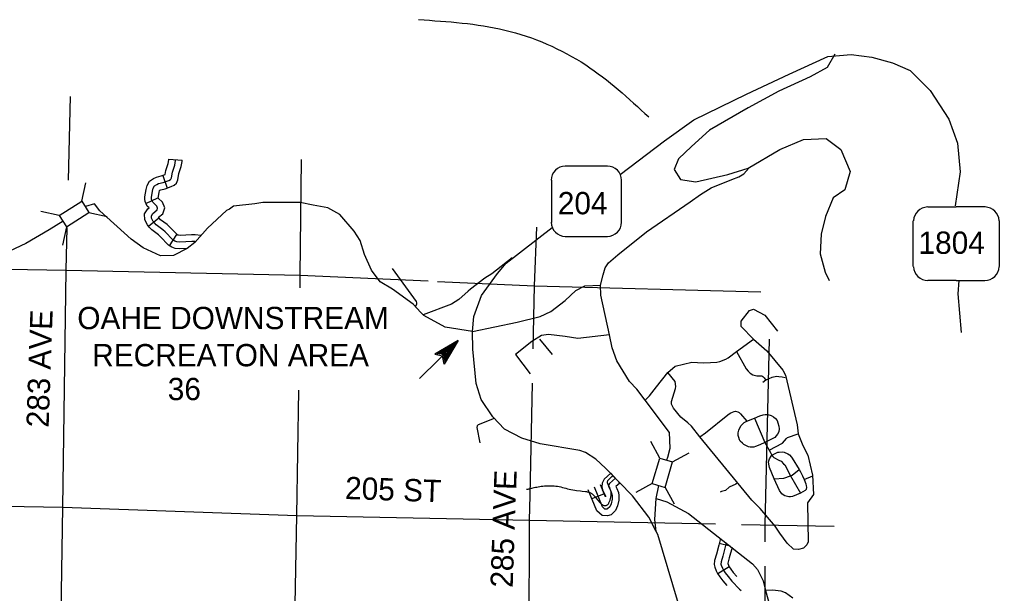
# Model space of a CAD drawing. Extents: x 974113 to 1477576, y 15940505 to 16403707.
# Drawn here: x 1260692 to 1282656, y 16141582 to 16154450 of the extents above; entities that cross this region are included whole.
import ezdxf

# ---------------------------------------------------------------- set-up
doc = ezdxf.new("R2010")
doc.units = 0
for name, color, linetype in [('L13', 7, 'Continuous'), ('L14', 7, 'Continuous'), ('L18', 7, 'Continuous'), ('L2', 7, 'Continuous'), ('L28', 7, 'Continuous'), ('L3', 7, 'Continuous'), ('L30', 7, 'Continuous'), ('L36', 7, 'Continuous'), ('L4', 7, 'Continuous'), ('L5', 7, 'Continuous'), ('L50', 7, 'Continuous'), ('L8', 7, 'Continuous')]:
    doc.layers.add(name, color=color, linetype=linetype)

msp = doc.modelspace()

# ---------------------------------------------------------------- linework, layer by layer
at = {"layer": 'L13'}
msp.add_line((1272136, 16143775), (1272188, 16146300), dxfattribs=at)
for points in [[(1261785, 16150848), (1261831, 16152724)], [(1266981, 16148433), (1266985, 16148721), (1267008, 16151312)], [(1261482, 16133278), (1261578, 16138293), (1261661, 16143515), (1261737, 16148828), (1261760, 16149777)], [(1272204, 16147070), (1272233, 16148480), (1272283, 16149797)], [(1254672, 16148983), (1256546, 16148918), (1261737, 16148828), (1266985, 16148721), (1269854, 16148589)], [(1270059, 16148580), (1272233, 16148480), (1277307, 16148342)], [(1277406, 16142738), (1277407, 16143118), (1277502, 16147283)], [(1266651, 16129567), (1266693, 16132857), (1266810, 16138136), (1266910, 16143333), (1266949, 16146142)], [(1241782, 16143927), (1245891, 16143836), (1251281, 16143695), (1261661, 16143515), (1266910, 16143333), (1272125, 16143226), (1276288, 16143141)], [(1272108, 16138021), (1272125, 16143226), (1272136, 16143775)], [(1276871, 16143129), (1278950, 16143087)], [(1277391, 16138326), (1277404, 16142191)]]:
    msp.add_lwpolyline(points, dxfattribs=at)
at = {"layer": 'L18'}
for p, q in [((1262085, 16150377), (1262176, 16150789)), ((1261582, 16150056), (1262085, 16150377)), ((1262085, 16150377), (1262246, 16150126)), ((1261582, 16150056), (1261170, 16150147)), ((1261582, 16150056), (1261743, 16149804)), ((1261743, 16149804), (1262246, 16150126)), ((1262246, 16150126), (1262658, 16150035)), ((1261743, 16149804), (1261652, 16149393)), ((1275044, 16144617), (1274843, 16144988)), ((1274875, 16144045), (1275044, 16144617)), ((1275044, 16144617), (1275330, 16144532)), ((1275330, 16144532), (1275701, 16144734)), ((1275161, 16143960), (1275330, 16144532)), ((1274875, 16144045), (1274505, 16143843)), ((1274875, 16144045), (1275161, 16143960)), ((1275161, 16143960), (1275363, 16143590))]:
    msp.add_line(p, q, dxfattribs=at)
at = {"layer": 'L2'}
msp.add_spline([(1269637, 16154450), (1271570, 16154214), (1273383, 16153433), (1274794, 16152267)], degree=3, dxfattribs=at)
at = {"layer": 'L28'}
for p, q in [((1270521, 16147251), (1269660, 16146401)), ((1270521, 16147251), (1269997, 16146944)), ((1270468, 16147210), (1270044, 16146955)), ((1270521, 16147251), (1270213, 16146726)), ((1270420, 16147164), (1270062, 16146949)), ((1270367, 16147112), (1270097, 16146949)), ((1270309, 16147065), (1270132, 16146937)), ((1270249, 16146995), (1270161, 16146931)), ((1270326, 16147047), (1270196, 16146849)), ((1270373, 16147082), (1270201, 16146820)), ((1270420, 16147140), (1270213, 16146784)), ((1270467, 16147175), (1270219, 16146767)), ((1270332, 16147065), (1270220, 16146954)), ((1270297, 16147030), (1270220, 16146954)), ((1269997, 16146944), (1270173, 16146908)), ((1270196, 16146943), (1270167, 16146925)), ((1270213, 16146726), (1270173, 16146908)), ((1270255, 16146966), (1270190, 16146867)), ((1270232, 16146942), (1270190, 16146902))]:
    msp.add_line(p, q, dxfattribs=at)
at = {"layer": 'L3'}
for p, q in [((1274157, 16150978), (1275148, 16151732)), ((1273872, 16151163), (1272927, 16151163)), ((1272612, 16150848), (1272612, 16149903)), ((1274187, 16149903), (1274187, 16150848)), ((1272927, 16149588), (1273872, 16149588))]:
    msp.add_line(p, q, dxfattribs=at)
for points in [[(1262372, 16150317), (1262173, 16150258)], [(1270848, 16147452), (1270233, 16147554), (1269754, 16147812), (1269689, 16147880), (1269517, 16148067), (1269048, 16148408), (1268776, 16148571), (1268580, 16148833), (1268420, 16149186), (1268325, 16149496), (1268195, 16149707), (1267869, 16150079), (1267605, 16150226), (1267272, 16150290), (1266982, 16150345), (1266348, 16150346), (1266143, 16150346), (1265964, 16150321), (1265488, 16150263), (1265399, 16150200), (1265328, 16150166), (1264905, 16149773), (1264624, 16149453), (1264446, 16149314), (1264144, 16149161), (1263852, 16149150), (1263463, 16149331), (1263192, 16149528), (1262494, 16150165), (1262372, 16150317)], [(1261666, 16149928), (1261353, 16149735), (1260831, 16149428), (1260336, 16149195), (1259698, 16148981), (1259223, 16148981), (1258899, 16149003), (1258640, 16148966), (1258429, 16148861), (1258209, 16148657), (1258063, 16148426), (1257932, 16148070), (1257917, 16147678), (1257954, 16147394), (1258157, 16146657), (1258382, 16145695), (1258390, 16145616)], [(1270848, 16147452), (1270871, 16147793), (1271046, 16148265), (1271404, 16148759), (1271600, 16148989), (1272631, 16149791)], [(1275002, 16142903), (1274961, 16142970), (1274800, 16143290), (1274434, 16143771), (1273828, 16144390), (1273606, 16144594), (1273376, 16144740), (1273251, 16144784), (1272362, 16144933), (1271948, 16145065), (1271560, 16145264), (1271298, 16145543), (1271038, 16145931), (1270928, 16146292), (1270849, 16147060), (1270848, 16147452)], [(1276127, 16138157), (1275934, 16139519), (1275443, 16141420), (1275002, 16142903)]]:
    msp.add_lwpolyline(points, dxfattribs=at)
for centre, start, end in [((1272925, 16150849), 90.0011, 180.0011), ((1273870, 16150849), 0.0011, 90.0011), ((1272925, 16149904), 180.0011, 270.0011), ((1273870, 16149904), 270.0011, 0.0011)]:
    msp.add_arc(centre, 315, start, end, dxfattribs=at)
at = {"layer": 'L4'}
for p, q in [((1277167, 16145514), (1277399, 16144969)), ((1277973, 16144222), (1278197, 16143833)), ((1278278, 16144133), (1278470, 16144216))]:
    msp.add_line(p, q, dxfattribs=at)
for points in [[(1273717, 16148493), (1273771, 16148726), (1273817, 16148887), (1273894, 16148992), (1274104, 16149175), (1274746, 16149692), (1275725, 16150364), (1275958, 16150530), (1276196, 16150680), (1276660, 16150862), (1276815, 16150923), (1276926, 16150995), (1277036, 16151117)], [(1271732, 16149106), (1271277, 16148751), (1271120, 16148651), (1270801, 16148405), (1270744, 16148358), (1270535, 16148170), (1270376, 16148071), (1269735, 16147832)], [(1269564, 16148016), (1269593, 16148069), (1269598, 16148102), (1269592, 16148131), (1269052, 16148867)], [(1270848, 16147452), (1271843, 16147667), (1272362, 16147792), (1272598, 16147904), (1272919, 16148149), (1273164, 16148378), (1273366, 16148483), (1273717, 16148493)], [(1275204, 16144579), (1275224, 16144641), (1275278, 16144840), (1275259, 16145190), (1274713, 16145917), (1274526, 16146162), (1274362, 16146331), (1274078, 16146795), (1273975, 16147088), (1273914, 16147381), (1273721, 16148268), (1273717, 16148493)], [(1274713, 16145917), (1274815, 16146015), (1274971, 16146216), (1275225, 16146537), (1275386, 16146678), (1275761, 16146767), (1276017, 16146754), (1276178, 16146764), (1276323, 16146767), (1276390, 16146782), (1276523, 16146836), (1276578, 16146868), (1276760, 16147005), (1277145, 16147287), (1276867, 16147571), (1276869, 16147688), (1277057, 16147926), (1277141, 16147958), (1277397, 16147820), (1277682, 16147465)], [(1273914, 16147381), (1273206, 16147301), (1272919, 16147345), (1272545, 16147390), (1272391, 16147367), (1272171, 16147235), (1271807, 16146938), (1272137, 16146508)], [(1272345, 16147284), (1272633, 16146938)], [(1277145, 16147287), (1277439, 16147025), (1277800, 16146588), (1277857, 16146478), (1278123, 16145364), (1278142, 16145161), (1278246, 16144896), (1278358, 16144680), (1278467, 16144234), (1278485, 16143800), (1278356, 16143611), (1278366, 16142736)], [(1276760, 16147005), (1276981, 16146620), (1277022, 16146563), (1277068, 16146519), (1277126, 16146486), (1277155, 16146475), (1277220, 16146463), (1277328, 16146458), (1277354, 16146449), (1277386, 16146420), (1277423, 16146361)], [(1278366, 16142736), (1278340, 16142669), (1278264, 16142596), (1278155, 16142564), (1278038, 16142575), (1277896, 16142708), (1277736, 16142930), (1277630, 16143090), (1277290, 16143490), (1277107, 16143674), (1275941, 16145096), (1275751, 16145334), (1275674, 16145410), (1275513, 16145533), (1275347, 16145736), (1275309, 16145823), (1275306, 16145886), (1275398, 16146181), (1275404, 16146223), (1275387, 16146333), (1275225, 16146537)], [(1277854, 16146420), (1277787, 16146432), (1277708, 16146442), (1277662, 16146444), (1277629, 16146441), (1277554, 16146421), (1277423, 16146361), (1277350, 16146314)], [(1275941, 16145096), (1276065, 16145181), (1276569, 16145590), (1276619, 16145625), (1276671, 16145649), (1276713, 16145661), (1276737, 16145668), (1276791, 16145653), (1276819, 16145639), (1276853, 16145612), (1276992, 16145447)], [(1271331, 16145508), (1270975, 16145366), (1270950, 16145337), (1270944, 16145301), (1271008, 16144961)], [(1277399, 16144969), (1277287, 16144912), (1277190, 16144873), (1277150, 16144862), (1277070, 16144861), (1277034, 16144868), (1276930, 16144925), (1276894, 16144954), (1276844, 16144994), (1276826, 16145026), (1276811, 16145075), (1276803, 16145125), (1276803, 16145186), (1276813, 16145242), (1276835, 16145296), (1276866, 16145347), (1276934, 16145412), (1276992, 16145447)], [(1276992, 16145447), (1277167, 16145514), (1277285, 16145567), (1277362, 16145590), (1277405, 16145595), (1277464, 16145593), (1277537, 16145572), (1277589, 16145543), (1277638, 16145501), (1277671, 16145458), (1277692, 16145410), (1277713, 16145332), (1277716, 16145274), (1277708, 16145202), (1277682, 16145156), (1277619, 16145075), (1277399, 16144969)], [(1277493, 16144794), (1277797, 16144953), (1277881, 16145059), (1277909, 16145082), (1278142, 16145161)], [(1277399, 16144969), (1277493, 16144794), (1277534, 16144726), (1277556, 16144681), (1277556, 16144681)], [(1277609, 16144155), (1277501, 16144408), (1277484, 16144483), (1277482, 16144531), (1277501, 16144597), (1277536, 16144657), (1277556, 16144681)], [(1277556, 16144681), (1277688, 16144748), (1277721, 16144752), (1277798, 16144755), (1277832, 16144749), (1277911, 16144710), (1277947, 16144687), (1277994, 16144636), (1278007, 16144617), (1278165, 16144358), (1278197, 16144310), (1278244, 16144222), (1278278, 16144133)], [(1277556, 16144681), (1277574, 16144652), (1277597, 16144633), (1277708, 16144572), (1277760, 16144548), (1277815, 16144490), (1277847, 16144466), (1277973, 16144222)], [(1277973, 16144222), (1278008, 16144235), (1278165, 16144358)], [(1277609, 16144155), (1277822, 16144166), (1277973, 16144222)], [(1278197, 16143833), (1278016, 16143759), (1277974, 16143750), (1277932, 16143751), (1277846, 16143771), (1277806, 16143792), (1277777, 16143813), (1277724, 16143889), (1277609, 16144155)], [(1278278, 16144133), (1278316, 16144036), (1278325, 16143998), (1278328, 16143964), (1278321, 16143913), (1278304, 16143887), (1278197, 16143833)], [(1274961, 16142970), (1274933, 16143238), (1274958, 16143712), (1275021, 16144000)], [(1276786, 16144059), (1276745, 16144029), (1276601, 16143967), (1276514, 16143893), (1276425, 16143868), (1276398, 16143854)], [(1274958, 16143712), (1275198, 16143633), (1275685, 16143374), (1277124, 16142249), (1277230, 16142115), (1277357, 16141865), (1277415, 16141645)], [(1278022, 16141478), (1277857, 16141593), (1277760, 16141634), (1277760, 16141634), (1277566, 16141654), (1277415, 16141645), (1277530, 16141220)]]:
    msp.add_lwpolyline(points, dxfattribs=at)
at = {"layer": 'L5'}
for points in [[(1272053, 16143919), (1272065, 16143920), (1272090, 16143923), (1272108, 16143926), (1272127, 16143930), (1272148, 16143935), (1272171, 16143941), (1272226, 16143956), (1272256, 16143962), (1272287, 16143968), (1272319, 16143974), (1272352, 16143979), (1272387, 16143984), (1272420, 16143988), (1272455, 16143991), (1272490, 16143994), (1272528, 16143996), (1272566, 16143996), (1272602, 16143997), (1272639, 16143996), (1272675, 16143994), (1272712, 16143990), (1272749, 16143984), (1272787, 16143977), (1272823, 16143969), (1272861, 16143959), (1272898, 16143948), (1272936, 16143939), (1272973, 16143929), (1273012, 16143920), (1273051, 16143912), (1273092, 16143904), (1273135, 16143897), (1273177, 16143891), (1273264, 16143880), (1273305, 16143876), (1273380, 16143868), (1273397, 16143865), (1273413, 16143862), (1273426, 16143860), (1273443, 16143854), (1273457, 16143851), (1273473, 16143845), (1273489, 16143838), (1273501, 16143831), (1273513, 16143823), (1273525, 16143814), (1273549, 16143794), (1273572, 16143771), (1273594, 16143746), (1273616, 16143719), (1273638, 16143691), (1273661, 16143663), (1273683, 16143636), (1273706, 16143611), (1273729, 16143590), (1273752, 16143573), (1273762, 16143566), (1273775, 16143560), (1273787, 16143555), (1273797, 16143553), (1273809, 16143552), (1273818, 16143551), (1273830, 16143552), (1273840, 16143554), (1273850, 16143558), (1273858, 16143562), (1273868, 16143568), (1273878, 16143575), (1273885, 16143584), (1273892, 16143594), (1273899, 16143606), (1273904, 16143617), (1273915, 16143644), (1273927, 16143675), (1273936, 16143707), (1273945, 16143740), (1273951, 16143775), (1273954, 16143811), (1273952, 16143849), (1273945, 16143886), (1273934, 16143922), (1273920, 16143957), (1273904, 16143988), (1273888, 16144017), (1273877, 16144045), (1273874, 16144054), (1273871, 16144070), (1273871, 16144078), (1273871, 16144084), (1273872, 16144094), (1273875, 16144105), (1273880, 16144114), (1273886, 16144124), (1273892, 16144131), (1273900, 16144139), (1273906, 16144144), (1273920, 16144156), (1273933, 16144168), (1273945, 16144179)], [(1273945, 16144179), (1273956, 16144188), (1273964, 16144196), (1273973, 16144203), (1273978, 16144209), (1273984, 16144214)]]:
    msp.add_lwpolyline(points, dxfattribs=at)
at = {"layer": 'L50'}
for p, q in [((1281048, 16150250), (1281685, 16150250)), ((1282332, 16150250), (1281685, 16150250)), ((1280724, 16148913), (1280724, 16149936)), ((1282656, 16148913), (1282656, 16149937)), ((1281685, 16148600), (1281048, 16148600)), ((1281685, 16148600), (1282332, 16148600))]:
    msp.add_line(p, q, dxfattribs=at)
for points in [[(1275148, 16151732), (1275806, 16152202), (1276986, 16152778), (1277941, 16153228), (1278812, 16153622), (1279332, 16153664), (1279795, 16153608)], [(1278970, 16153677), (1278793, 16153378), (1278417, 16153167), (1277709, 16152846), (1277023, 16152470), (1276160, 16151972), (1275750, 16151607), (1275463, 16151330), (1275363, 16151087), (1275507, 16150865), (1275850, 16150810), (1276569, 16150976), (1277023, 16151120), (1277731, 16151540), (1278262, 16151762), (1278771, 16151784), (1279103, 16151540), (1279313, 16151042), (1279191, 16150633), (1278926, 16150456), (1278760, 16150035), (1278660, 16149637), (1278638, 16149194), (1278749, 16148784), (1278837, 16148596)], [(1279795, 16153608), (1280259, 16153481), (1280652, 16153312), (1281102, 16152863), (1281523, 16152216), (1281720, 16151682), (1281776, 16151036), (1281664, 16150277)], [(1281747, 16148600), (1281726, 16148299), (1281800, 16147434)]]:
    msp.add_lwpolyline(points, dxfattribs=at)
for centre, start, end in [((1281058, 16149918), 92.2243, 176.0281), ((1282321, 16149918), 3.9741, 87.7779), ((1281058, 16148928), 183.3614, 268.9061), ((1282321, 16148928), 271.0961, 356.6408)]:
    msp.add_arc(centre, 330, start, end, dxfattribs=at)
at = {"layer": 'L8'}
for p, q in [((1264040, 16151317), (1264338, 16151300)), ((1263904, 16150955), (1263999, 16150673)), ((1263524, 16150328), (1263794, 16150455)), ((1263580, 16149821), (1263817, 16150002)), ((1264053, 16149380), (1264214, 16149632)), ((1273796, 16144144), (1273748, 16144054)), ((1273946, 16144279), (1273796, 16144144)), ((1273947, 16144278), (1274146, 16144056)), ((1273757, 16143916), (1273715, 16144019)), ((1273748, 16144054), (1273743, 16143975)), ((1273743, 16143975), (1273757, 16143916)), ((1273797, 16143815), (1273520, 16143704)), ((1276622, 16142641), (1276377, 16142702)), ((1276600, 16142176), (1276347, 16142018))]:
    msp.add_line(p, q, dxfattribs=at)
for points in [[(1264450, 16149317), (1264280, 16149307), (1264180, 16149319), (1264102, 16149348), (1264031, 16149394), (1263847, 16149584), (1263806, 16149623), (1263653, 16149736), (1263599, 16149794), (1263560, 16149846), (1263500, 16149961), (1263495, 16150094), (1263565, 16150204), (1263593, 16150227), (1263552, 16150265), (1263504, 16150368), (1263496, 16150421), (1263500, 16150479), (1263527, 16150637), (1263550, 16150728), (1263606, 16150824), (1263693, 16150888), (1263761, 16150914), (1263864, 16150943), (1263958, 16150975), (1263972, 16151065), (1264023, 16151225), (1264038, 16151306), (1264039, 16151317)], [(1264639, 16149470), (1264618, 16149472), (1264552, 16149473), (1264285, 16149458), (1264216, 16149466), (1264169, 16149483), (1264126, 16149511), (1263953, 16149690), (1263903, 16149738), (1263753, 16149849), (1263714, 16149891), (1263687, 16149926), (1263649, 16150000), (1263647, 16150053), (1263679, 16150104), (1263774, 16150183), (1263787, 16150223), (1263767, 16150269), (1263676, 16150355), (1263649, 16150412), (1263647, 16150427), (1263649, 16150461), (1263674, 16150606), (1263690, 16150671), (1263720, 16150722), (1263766, 16150755), (1263808, 16150771), (1263908, 16150799), (1264035, 16150842), (1264072, 16150861), (1264084, 16150872), (1264098, 16150900), (1264119, 16151031), (1264169, 16151188), (1264187, 16151288), (1264189, 16151308)], [(1264758, 16149606), (1264629, 16149622), (1264549, 16149623), (1264289, 16149608), (1264251, 16149613), (1264236, 16149618), (1264222, 16149628), (1264059, 16149796), (1263999, 16149853), (1263854, 16149961), (1263829, 16149987), (1263814, 16150007), (1263809, 16150017), (1263904, 16150096), (1263947, 16150230), (1263893, 16150357), (1263799, 16150445), (1263799, 16150446), (1263821, 16150575), (1263831, 16150614), (1263834, 16150619), (1263838, 16150623), (1263855, 16150629), (1263952, 16150656), (1264093, 16150704), (1264159, 16150737), (1264206, 16150782), (1264242, 16150853), (1264265, 16150996), (1264315, 16151152), (1264337, 16151270), (1264338, 16151300)], [(1274047, 16144167), (1273915, 16144050), (1273895, 16144013), (1273894, 16143988), (1273900, 16143963), (1273943, 16143875), (1273969, 16143804), (1273975, 16143767), (1273974, 16143693), (1273950, 16143593), (1273922, 16143524), (1273873, 16143476), (1273854, 16143470), (1273810, 16143474), (1273755, 16143522), (1273576, 16143963)], [(1274147, 16144055), (1274060, 16143978), (1274081, 16143934), (1274114, 16143843), (1274126, 16143779), (1274124, 16143674), (1274093, 16143546), (1274050, 16143439), (1273952, 16143343), (1273870, 16143319), (1273750, 16143328), (1273629, 16143432), (1273437, 16143907)], [(1276403, 16142813), (1276366, 16142662), (1276313, 16142461), (1276269, 16142319), (1276263, 16142228), (1276275, 16142172), (1276309, 16142088), (1276337, 16142032), (1276386, 16141954), (1276458, 16141862), (1276549, 16141759)], [(1276533, 16142713), (1276511, 16142625), (1276457, 16142420), (1276417, 16142292), (1276414, 16142239), (1276419, 16142216), (1276445, 16142151), (1276468, 16142106), (1276509, 16142040), (1276574, 16141958), (1276574, 16141958), (1276660, 16141859), (1276829, 16141679), (1276866, 16141650)], [(1276662, 16142610), (1276601, 16142379), (1276566, 16142264), (1276565, 16142254), (1276582, 16142213), (1276599, 16142180), (1276632, 16142126), (1276689, 16142054), (1276771, 16141960)]]:
    msp.add_lwpolyline(points, dxfattribs=at)
msp.add_lwpolyline([(1273762, 16143904), (1273805, 16143816), (1273823, 16143765), (1273825, 16143755), (1273825, 16143747)], close=True, dxfattribs=at)

# ---------------------------------------------------------------- texts
at = {"layer": 'L14'}
msp.add_text('36', height=500, rotation=0, dxfattribs=at).set_placement((1264013, 16145916))
at = {"layer": 'L3'}
msp.add_text('204', height=500, rotation=0, dxfattribs=at).set_placement((1272757, 16150084))
at = {"layer": 'L30'}
for s, rotation, p in [('283 AVE', 88, (1261343, 16145296)), ('205 ST', 358, (1267981, 16143700)), ('285 AVE', 88, (1271745, 16141703))]:
    msp.add_text(s, height=500, rotation=rotation, dxfattribs=at).set_placement(p)
at = {"layer": 'L36'}
for s, p in [('OAHE DOWNSTREAM', (1261986, 16147508)), ('RECREATON AREA', (1262320, 16146675))]:
    msp.add_text(s, height=499.96, rotation=0, dxfattribs=at).set_placement(p)
at = {"layer": 'L50'}
msp.add_text('1804', height=500, rotation=0, dxfattribs=at).set_placement((1280842, 16149197))

doc.saveas('drawing.dxf')
